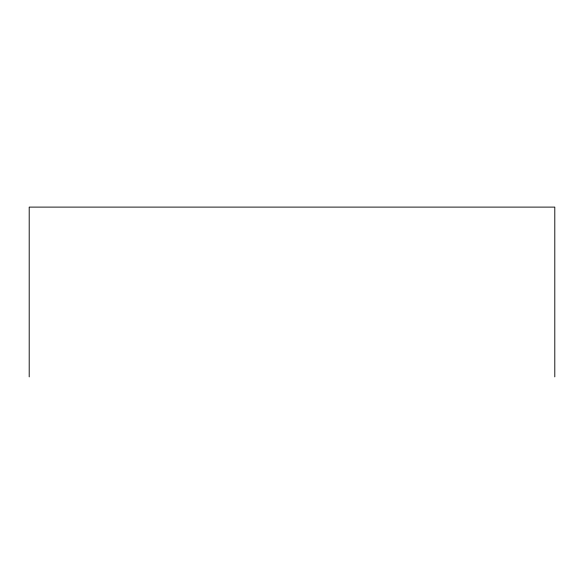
<?xml version="1.0" encoding="UTF-8"?>
<svg xmlns="http://www.w3.org/2000/svg" width="584" height="584" viewBox="0 0 584 584"><rect width="100%" height="100%" fill="white"/><g stroke="black" fill="none" stroke-linecap="round" stroke-linejoin="round"><path stroke-width="0.88" d="M554.8 376.892L554.8 207.108L29.2 207.108L29.2 376.892"/></g></svg>
